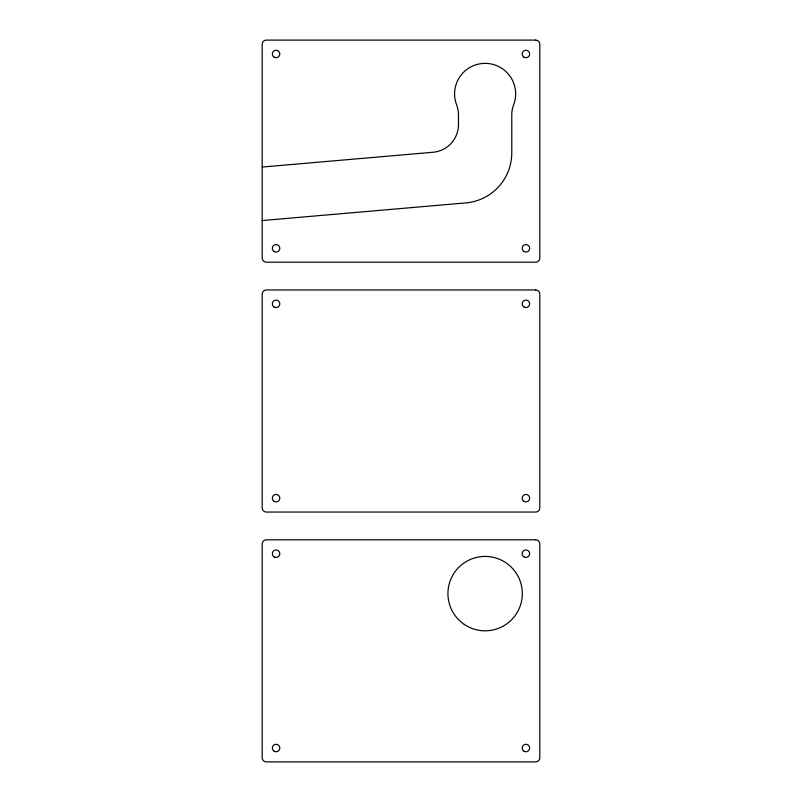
<?xml version="1.0" encoding="UTF-8"?>
<svg xmlns="http://www.w3.org/2000/svg" width="802" height="802" viewBox="0 0 802 802"><rect width="100%" height="100%" fill="white"/><g stroke="black" fill="none" stroke-linecap="round" stroke-linejoin="round"><path stroke-width="1.2" d="M262.194 167.047L433.11 152.24A27.759 27.759 0 0 0 458.473 124.581L458.473 114.836A27.759 27.759 0 0 0 456.619 104.861A30.536 30.536 0 0 1 485.12 63.368A30.536 30.536 0 0 1 513.621 104.861A27.759 27.759 0 0 0 511.776 114.836L511.776 152.871A50.215 50.215 0 0 1 465.902 202.896L262.194 220.55M535.646 40.1L266.354 40.1A4.16 4.16 0 0 0 262.194 44.26L262.194 258.023A4.16 4.16 0 0 0 266.354 262.194L535.646 262.194A4.16 4.16 0 0 0 539.806 258.023L539.806 44.26A4.16 4.16 0 0 0 535.646 40.1M535.646 289.953L266.354 289.953A4.16 4.16 0 0 0 262.194 294.113L262.194 507.887A4.16 4.16 0 0 0 266.354 512.047L535.646 512.047A4.16 4.16 0 0 0 539.806 507.887L539.806 294.113A4.16 4.16 0 0 0 535.646 289.953M535.646 539.806L266.354 539.806A4.16 4.16 0 0 0 262.194 543.977L262.194 757.74A4.16 4.16 0 0 0 266.354 761.9L535.646 761.9A4.16 4.16 0 0 0 539.806 757.74L539.806 543.977A4.16 4.16 0 0 0 535.646 539.806M464.268 624.417A37.203 37.203 0 0 0 522.232 596.267A37.203 37.203 0 0 0 468.869 560.147A37.203 37.203 0 0 0 464.268 624.417M523.826 556.788A3.749 3.749 0 0 0 529.661 553.951A3.749 3.749 0 0 0 524.287 550.312A3.749 3.749 0 0 0 523.826 556.788M274.204 556.939A3.749 3.749 0 0 0 279.818 553.691A3.749 3.749 0 0 0 274.204 550.443A3.749 3.749 0 0 0 274.204 556.939M274.204 751.263A3.749 3.749 0 0 0 279.818 748.015A3.749 3.749 0 0 0 274.204 744.777A3.749 3.749 0 0 0 274.204 751.263M524.057 751.263A3.749 3.749 0 0 0 529.671 748.015A3.749 3.749 0 0 0 524.057 744.777A3.749 3.749 0 0 0 524.057 751.263M524.057 501.41A3.749 3.749 0 0 0 529.671 498.162A3.749 3.749 0 0 0 524.057 494.924A3.749 3.749 0 0 0 524.057 501.41M273.973 501.27A3.749 3.749 0 0 0 279.808 498.433A3.749 3.749 0 0 0 274.434 494.794A3.749 3.749 0 0 0 273.973 501.27M273.973 306.935A3.749 3.749 0 0 0 279.808 304.098A3.749 3.749 0 0 0 274.434 300.459A3.749 3.749 0 0 0 273.973 306.935M524.057 307.076A3.749 3.749 0 0 0 529.671 303.838A3.749 3.749 0 0 0 524.057 300.59A3.749 3.749 0 0 0 524.057 307.076M523.826 57.082A3.749 3.749 0 0 0 529.661 54.245A3.749 3.749 0 0 0 524.287 50.606A3.749 3.749 0 0 0 523.826 57.082M274.204 57.223A3.749 3.749 0 0 0 279.818 53.985A3.749 3.749 0 0 0 274.204 50.737A3.749 3.749 0 0 0 274.204 57.223M274.204 251.557A3.749 3.749 0 0 0 279.818 248.309A3.749 3.749 0 0 0 274.204 245.061A3.749 3.749 0 0 0 274.204 251.557M523.826 251.417A3.749 3.749 0 0 0 529.661 248.58A3.749 3.749 0 0 0 524.287 244.941A3.749 3.749 0 0 0 523.826 251.417"/></g></svg>
